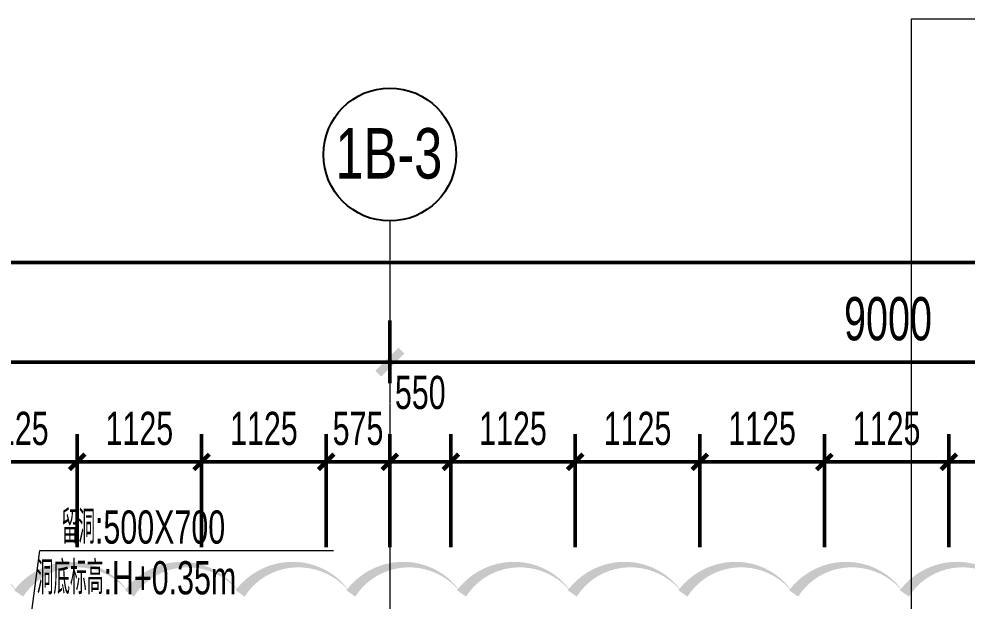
# Model space of a CAD drawing. Header units: millimetres. Extents: x 285006 to 3037698, y -2820855 to 192241.
# Drawn here: x 1069647 to 1078211, y 54810 to 60066 of the extents above; entities that cross this region are included whole.
import ezdxf
from ezdxf.enums import TextEntityAlignment as Align
from ezdxf.xclip import XClip

# ---------------------------------------------------------------- set-up
doc = ezdxf.new("R2010")
doc.units = ezdxf.units.MM
doc.header["$XCLIPFRAME"] = 2
doc.header["$PDMODE"] = 35
doc.header["$PDSIZE"] = -0.1
doc.linetypes.add('ACAD_ISO02W100', pattern=[15, 12, -3])
doc.linetypes.add('GRID-1B-4~RF$0$DOTE', pattern=[2.42, 2, -0.2, 0.02, -0.2])
doc.layers.add('20230731变更修改', color=41, linetype='Continuous')
for name, color, linetype, lineweight in [('A-WALL-TEMP', 2, 'ACAD_ISO02W100', 50), ('DIM-1B-6F$0$A-ANNO-DIMS', 73, 'Continuous', 18), ('GRID-1B-4~RF$0$A-ANNO-GRID', 10, 'GRID-1B-4~RF$0$DOTE', 18), ('GRID-1B-4~RF$0$A-ANNO-GRID-DIMS', 117, 'Continuous', 18), ('GRID-1B-4~RF$0$A-ANNO-SYMB', 4, 'Continuous', 25), ('GRID-1B-4~RF$0$A-ANNO-TEXT', 7, 'Continuous', 25), ('GRID-1B-4~RF$0$A-SHET-TEXT', 7, 'Continuous', 25), ('VERT-IDEN-1B-4F$0$A-ANNO-TEXT', 7, 'Continuous', 25), ('VERT-IDEN-1B-4F$0$A-COND-IDEN-TEXT', 11, 'Continuous', 18), ('索引-1A1B-6F1$0$A-ANNO-BREA', 13, 'Continuous', 18)]:
    doc.layers.add(name, color=color, linetype=linetype, lineweight=lineweight)
doc.styles.add('DIM-1B-6F$0$HYGB2014', font='hygbsz.shx', dxfattribs={"width": 0.7, "bigfont": 'hygbhz.shx'})
doc.styles.add('GRID-1B-4~RF$0$HYGB2014', font='hygbsz.shx', dxfattribs={"width": 0.7, "bigfont": 'hygbhz.shx'})
doc.styles.add('GRID-1B-4~RF$0$STANDARD', font='hygbsz.shx', dxfattribs={"width": 0.7, "bigfont": 'hygbhz.shx'})
doc.styles.add('VERT-IDEN-1B-4F$0$HYGB2014', font='hygbsz.shx', dxfattribs={"width": 0.7, "bigfont": 'hygbhz.shx'})
doc.dimstyles.new('DIM-1B-6F$0$DIMN', dxfattribs={"dimtxt": 300, "dimasz": 100, "dimexe": 250, "dimexo": 300, "dimgap": 0, "dimtad": 0, "dimdec": 0, "dimzin": 0, "dimdsep": 46, "dimtxsty": 'DIM-1B-6F$0$HYGB2014', "dimblk": 'DIM-1B-6F$0$_archtick', "dimcen": 0.09, "dimdle": 150, "dimclrt": 7, "dimazin": 0, "dimtfac": 1, "dimtdec": 0, "dimtix": 1, "dimtmove": 2, "dimatfit": 3, "dimfxl": 1, "dimtvp": 1, "dimtolj": 1, "dimtzin": 0, "dimarcsym": 0})
doc.dimstyles.new('GRID-1B-4~RF$0$HYDIMN150', dxfattribs={"dimscale": 1.5, "dimtxt": 300, "dimasz": 1, "dimexe": 250, "dimexo": 300, "dimgap": 0, "dimtad": 0, "dimdec": 0, "dimzin": 0, "dimdsep": 46, "dimtxsty": 'GRID-1B-4~RF$0$HYGB2014', "dimblk": 'GRID-1B-4~RF$0$_archtick', "dimcen": 0.09, "dimclrt": 7, "dimazin": 0, "dimtfac": 1, "dimtdec": 0, "dimtix": 1, "dimtmove": 2, "dimatfit": 3, "dimfxl": 1, "dimtvp": 1, "dimtolj": 1, "dimtzin": 0, "dimarcsym": 0})

# ---------------------------------------------------------------- blocks, each defined once
blk = doc.blocks.new('索引-1A1B-6F1')
at = {"layer": '索引-1A1B-6F1$0$A-ANNO-BREA'}
for p, q in [((98356847.9, 18775221.4), (98359182.4, 18775221.4)), ((98356847.9, 18765674.3), (98356847.9, 18775221.4))]:
    blk.add_line(p, q, dxfattribs=at)
blk = doc.blocks.new('VERT-IDEN-1B-4F')
at = {"layer": 'VERT-IDEN-1B-4F$0$A-COND-IDEN-TEXT'}
blk.add_lwpolyline([(98348635, 18767872.1), (98348974, 18770422), (98351626.3, 18770422)], dxfattribs=at)
at = {"layer": 'VERT-IDEN-1B-4F$0$A-ANNO-TEXT', "style": 'VERT-IDEN-1B-4F$0$HYGB2014', "width": 0.7}
for s, p in [('留洞:500X700', (98349169.1, 18770633.5)), ('洞底标高:H+0.35m', (98348944.1, 18770175.7))]:
    blk.add_text(s, height=300, dxfattribs=at).set_placement(p, align=Align.MIDDLE_LEFT)
blk = doc.blocks.new('DIM-1B-6F$0$_archtick')
at = {"const_width": 0.4}
blk.add_lwpolyline([(-0.7, -0.7), (0.7, 0.7)], dxfattribs=at)
blk = doc.blocks.new('*D774')
at = {"layer": 'Defpoints', "color": 0, "transparency": 16777216}
for p in [(-38825, 23500), (-39950, 22429.1), (-38825, 22429.1)]:
    blk.add_point(p, dxfattribs=at)
at = {"layer": 'DIM-1B-6F$0$A-ANNO-DIMS', "color": 0, "lineweight": -2, "transparency": 16777216}
for p, q in [((-39950, 22729.1), (-39950, 23750)), ((-38825, 22729.1), (-38825, 23750)), ((-40100, 23500), (-38675, 23500))]:
    blk.add_line(p, q, dxfattribs=at)
at = {"layer": 'DIM-1B-6F$0$A-ANNO-DIMS', "color": 0, "lineweight": -2, "transparency": 16777216, "xscale": 100, "yscale": 100, "zscale": 100, "rotation": 180}
blk.add_blockref('DIM-1B-6F$0$_archtick', (-39950, 23500), dxfattribs=at)
at = {"layer": 'DIM-1B-6F$0$A-ANNO-DIMS', "color": 0, "lineweight": -2, "transparency": 16777216, "xscale": 100, "yscale": 100, "zscale": 100}
blk.add_blockref('DIM-1B-6F$0$_archtick', (-38825, 23500), dxfattribs=at)
at = {"layer": 'DIM-1B-6F$0$A-ANNO-DIMS', "color": 7, "transparency": 16777216, "insert": (-39387.5, 23800), "char_height": 300, "attachment_point": 5, "style": 'DIM-1B-6F$0$HYGB2014'}
blk.add_mtext('\\A1;1125', dxfattribs=at)
blk = doc.blocks.new('*D775')
at = {"layer": 'Defpoints', "color": 0, "transparency": 16777216}
for p in [(-37700, 23500), (-38825, 22429.1), (-37700, 22429.1)]:
    blk.add_point(p, dxfattribs=at)
at = {"layer": 'DIM-1B-6F$0$A-ANNO-DIMS', "color": 0, "lineweight": -2, "transparency": 16777216}
for p, q in [((-38825, 22729.1), (-38825, 23750)), ((-37700, 22729.1), (-37700, 23750)), ((-38975, 23500), (-37550, 23500))]:
    blk.add_line(p, q, dxfattribs=at)
at = {"layer": 'DIM-1B-6F$0$A-ANNO-DIMS', "color": 0, "lineweight": -2, "transparency": 16777216, "xscale": 100, "yscale": 100, "zscale": 100, "rotation": 180}
blk.add_blockref('DIM-1B-6F$0$_archtick', (-38825, 23500), dxfattribs=at)
at = {"layer": 'DIM-1B-6F$0$A-ANNO-DIMS', "color": 0, "lineweight": -2, "transparency": 16777216, "xscale": 100, "yscale": 100, "zscale": 100}
blk.add_blockref('DIM-1B-6F$0$_archtick', (-37700, 23500), dxfattribs=at)
at = {"layer": 'DIM-1B-6F$0$A-ANNO-DIMS', "color": 7, "transparency": 16777216, "insert": (-38262.5, 23800), "char_height": 300, "attachment_point": 5, "style": 'DIM-1B-6F$0$HYGB2014'}
blk.add_mtext('\\A1;1125', dxfattribs=at)
blk = doc.blocks.new('*D776')
at = {"layer": 'Defpoints', "color": 0, "transparency": 16777216}
for p in [(-36575, 23500), (-37700, 22429.1), (-36575, 22429.1)]:
    blk.add_point(p, dxfattribs=at)
at = {"layer": 'DIM-1B-6F$0$A-ANNO-DIMS', "color": 0, "lineweight": -2, "transparency": 16777216}
for p, q in [((-37700, 22729.1), (-37700, 23750)), ((-36575, 22729.1), (-36575, 23750)), ((-37850, 23500), (-36425, 23500))]:
    blk.add_line(p, q, dxfattribs=at)
at = {"layer": 'DIM-1B-6F$0$A-ANNO-DIMS', "color": 0, "lineweight": -2, "transparency": 16777216, "xscale": 100, "yscale": 100, "zscale": 100, "rotation": 180}
blk.add_blockref('DIM-1B-6F$0$_archtick', (-37700, 23500), dxfattribs=at)
at = {"layer": 'DIM-1B-6F$0$A-ANNO-DIMS', "color": 0, "lineweight": -2, "transparency": 16777216, "xscale": 100, "yscale": 100, "zscale": 100}
blk.add_blockref('DIM-1B-6F$0$_archtick', (-36575, 23500), dxfattribs=at)
at = {"layer": 'DIM-1B-6F$0$A-ANNO-DIMS', "color": 7, "transparency": 16777216, "insert": (-37137.5, 23800), "char_height": 300, "attachment_point": 5, "style": 'DIM-1B-6F$0$HYGB2014'}
blk.add_mtext('\\A1;1125', dxfattribs=at)
blk = doc.blocks.new('*D777')
at = {"layer": 'Defpoints', "color": 0, "transparency": 16777216}
for p in [(-36000, 23500), (-36575, 22429.1), (-36000, 22429.1)]:
    blk.add_point(p, dxfattribs=at)
at = {"layer": 'DIM-1B-6F$0$A-ANNO-DIMS', "color": 0, "lineweight": -2, "transparency": 16777216}
for p, q in [((-36575, 22729.1), (-36575, 23750)), ((-36000, 22729.1), (-36000, 23750)), ((-36725, 23500), (-35850, 23500))]:
    blk.add_line(p, q, dxfattribs=at)
at = {"layer": 'DIM-1B-6F$0$A-ANNO-DIMS', "color": 0, "lineweight": -2, "transparency": 16777216, "xscale": 100, "yscale": 100, "zscale": 100, "rotation": 180}
blk.add_blockref('DIM-1B-6F$0$_archtick', (-36575, 23500), dxfattribs=at)
at = {"layer": 'DIM-1B-6F$0$A-ANNO-DIMS', "color": 0, "lineweight": -2, "transparency": 16777216, "xscale": 100, "yscale": 100, "zscale": 100}
blk.add_blockref('DIM-1B-6F$0$_archtick', (-36000, 23500), dxfattribs=at)
at = {"layer": 'DIM-1B-6F$0$A-ANNO-DIMS', "color": 7, "transparency": 16777216, "insert": (-36287.5, 23800), "char_height": 300, "attachment_point": 5, "style": 'DIM-1B-6F$0$HYGB2014'}
blk.add_mtext('\\A1;575', dxfattribs=at)
blk = doc.blocks.new('*D778')
at = {"layer": 'Defpoints', "color": 0, "transparency": 16777216}
for p in [(-35450, 23500), (-36000, 22429.1), (-35450, 22429.1)]:
    blk.add_point(p, dxfattribs=at)
at = {"layer": 'DIM-1B-6F$0$A-ANNO-DIMS', "color": 0, "lineweight": -2, "transparency": 16777216}
for p, q in [((-36000, 22729.1), (-36000, 23750)), ((-35450, 22729.1), (-35450, 23750)), ((-36150, 23500), (-35300, 23500))]:
    blk.add_line(p, q, dxfattribs=at)
at = {"layer": 'DIM-1B-6F$0$A-ANNO-DIMS', "color": 0, "lineweight": -2, "transparency": 16777216, "xscale": 100, "yscale": 100, "zscale": 100, "rotation": 180}
blk.add_blockref('DIM-1B-6F$0$_archtick', (-36000, 23500), dxfattribs=at)
at = {"layer": 'DIM-1B-6F$0$A-ANNO-DIMS', "color": 0, "lineweight": -2, "transparency": 16777216, "xscale": 100, "yscale": 100, "zscale": 100}
blk.add_blockref('DIM-1B-6F$0$_archtick', (-35450, 23500), dxfattribs=at)
at = {"layer": 'DIM-1B-6F$0$A-ANNO-DIMS', "color": 7, "transparency": 16777216, "insert": (-35725, 24125), "char_height": 300, "attachment_point": 5, "style": 'DIM-1B-6F$0$HYGB2014'}
blk.add_mtext('\\A1;550', dxfattribs=at)
blk = doc.blocks.new('*D779')
at = {"layer": 'Defpoints', "color": 0, "transparency": 16777216}
for p in [(-34325, 23500), (-35450, 22429.1), (-34325, 22429.1)]:
    blk.add_point(p, dxfattribs=at)
at = {"layer": 'DIM-1B-6F$0$A-ANNO-DIMS', "color": 0, "lineweight": -2, "transparency": 16777216}
for p, q in [((-35450, 22729.1), (-35450, 23750)), ((-34325, 22729.1), (-34325, 23750)), ((-35600, 23500), (-34175, 23500))]:
    blk.add_line(p, q, dxfattribs=at)
at = {"layer": 'DIM-1B-6F$0$A-ANNO-DIMS', "color": 0, "lineweight": -2, "transparency": 16777216, "xscale": 100, "yscale": 100, "zscale": 100, "rotation": 180}
blk.add_blockref('DIM-1B-6F$0$_archtick', (-35450, 23500), dxfattribs=at)
at = {"layer": 'DIM-1B-6F$0$A-ANNO-DIMS', "color": 0, "lineweight": -2, "transparency": 16777216, "xscale": 100, "yscale": 100, "zscale": 100}
blk.add_blockref('DIM-1B-6F$0$_archtick', (-34325, 23500), dxfattribs=at)
at = {"layer": 'DIM-1B-6F$0$A-ANNO-DIMS', "color": 7, "transparency": 16777216, "insert": (-34887.5, 23800), "char_height": 300, "attachment_point": 5, "style": 'DIM-1B-6F$0$HYGB2014'}
blk.add_mtext('\\A1;1125', dxfattribs=at)
blk = doc.blocks.new('*D780')
at = {"layer": 'Defpoints', "color": 0, "transparency": 16777216}
for p in [(-33200, 23500), (-34325, 22429.1), (-33200, 22429.1)]:
    blk.add_point(p, dxfattribs=at)
at = {"layer": 'DIM-1B-6F$0$A-ANNO-DIMS', "color": 0, "lineweight": -2, "transparency": 16777216}
for p, q in [((-34325, 22729.1), (-34325, 23750)), ((-33200, 22729.1), (-33200, 23750)), ((-34475, 23500), (-33050, 23500))]:
    blk.add_line(p, q, dxfattribs=at)
at = {"layer": 'DIM-1B-6F$0$A-ANNO-DIMS', "color": 0, "lineweight": -2, "transparency": 16777216, "xscale": 100, "yscale": 100, "zscale": 100, "rotation": 180}
blk.add_blockref('DIM-1B-6F$0$_archtick', (-34325, 23500), dxfattribs=at)
at = {"layer": 'DIM-1B-6F$0$A-ANNO-DIMS', "color": 0, "lineweight": -2, "transparency": 16777216, "xscale": 100, "yscale": 100, "zscale": 100}
blk.add_blockref('DIM-1B-6F$0$_archtick', (-33200, 23500), dxfattribs=at)
at = {"layer": 'DIM-1B-6F$0$A-ANNO-DIMS', "color": 7, "transparency": 16777216, "insert": (-33762.5, 23800), "char_height": 300, "attachment_point": 5, "style": 'DIM-1B-6F$0$HYGB2014'}
blk.add_mtext('\\A1;1125', dxfattribs=at)
blk = doc.blocks.new('*D781')
at = {"layer": 'Defpoints', "color": 0, "transparency": 16777216}
for p in [(-32075, 23500), (-33200, 22429.1), (-32075, 22429.1)]:
    blk.add_point(p, dxfattribs=at)
at = {"layer": 'DIM-1B-6F$0$A-ANNO-DIMS', "color": 0, "lineweight": -2, "transparency": 16777216}
for p, q in [((-33200, 22729.1), (-33200, 23750)), ((-32075, 22729.1), (-32075, 23750)), ((-33350, 23500), (-31925, 23500))]:
    blk.add_line(p, q, dxfattribs=at)
at = {"layer": 'DIM-1B-6F$0$A-ANNO-DIMS', "color": 0, "lineweight": -2, "transparency": 16777216, "xscale": 100, "yscale": 100, "zscale": 100, "rotation": 180}
blk.add_blockref('DIM-1B-6F$0$_archtick', (-33200, 23500), dxfattribs=at)
at = {"layer": 'DIM-1B-6F$0$A-ANNO-DIMS', "color": 0, "lineweight": -2, "transparency": 16777216, "xscale": 100, "yscale": 100, "zscale": 100}
blk.add_blockref('DIM-1B-6F$0$_archtick', (-32075, 23500), dxfattribs=at)
at = {"layer": 'DIM-1B-6F$0$A-ANNO-DIMS', "color": 7, "transparency": 16777216, "insert": (-32637.5, 23800), "char_height": 300, "attachment_point": 5, "style": 'DIM-1B-6F$0$HYGB2014'}
blk.add_mtext('\\A1;1125', dxfattribs=at)
blk = doc.blocks.new('*D782')
at = {"layer": 'Defpoints', "color": 0, "transparency": 16777216}
for p in [(-30950, 23500), (-32075, 22429.1), (-30950, 22429.1)]:
    blk.add_point(p, dxfattribs=at)
at = {"layer": 'DIM-1B-6F$0$A-ANNO-DIMS', "color": 0, "lineweight": -2, "transparency": 16777216}
for p, q in [((-32075, 22729.1), (-32075, 23750)), ((-30950, 22729.1), (-30950, 23750)), ((-32225, 23500), (-30800, 23500))]:
    blk.add_line(p, q, dxfattribs=at)
at = {"layer": 'DIM-1B-6F$0$A-ANNO-DIMS', "color": 0, "lineweight": -2, "transparency": 16777216, "xscale": 100, "yscale": 100, "zscale": 100, "rotation": 180}
blk.add_blockref('DIM-1B-6F$0$_archtick', (-32075, 23500), dxfattribs=at)
at = {"layer": 'DIM-1B-6F$0$A-ANNO-DIMS', "color": 0, "lineweight": -2, "transparency": 16777216, "xscale": 100, "yscale": 100, "zscale": 100}
blk.add_blockref('DIM-1B-6F$0$_archtick', (-30950, 23500), dxfattribs=at)
at = {"layer": 'DIM-1B-6F$0$A-ANNO-DIMS', "color": 7, "transparency": 16777216, "insert": (-31512.5, 23800), "char_height": 300, "attachment_point": 5, "style": 'DIM-1B-6F$0$HYGB2014'}
blk.add_mtext('\\A1;1125', dxfattribs=at)
blk = doc.blocks.new('*D783')
at = {"layer": 'Defpoints', "color": 0, "transparency": 16777216}
for p in [(-29825, 23500), (-30950, 22429.1), (-29825, 22429.1)]:
    blk.add_point(p, dxfattribs=at)
at = {"layer": 'DIM-1B-6F$0$A-ANNO-DIMS', "color": 0, "lineweight": -2, "transparency": 16777216}
for p, q in [((-30950, 22729.1), (-30950, 23750)), ((-29825, 22729.1), (-29825, 23750)), ((-31100, 23500), (-29675, 23500))]:
    blk.add_line(p, q, dxfattribs=at)
at = {"layer": 'DIM-1B-6F$0$A-ANNO-DIMS', "color": 0, "lineweight": -2, "transparency": 16777216, "xscale": 100, "yscale": 100, "zscale": 100, "rotation": 180}
blk.add_blockref('DIM-1B-6F$0$_archtick', (-30950, 23500), dxfattribs=at)
at = {"layer": 'DIM-1B-6F$0$A-ANNO-DIMS', "color": 0, "lineweight": -2, "transparency": 16777216, "xscale": 100, "yscale": 100, "zscale": 100}
blk.add_blockref('DIM-1B-6F$0$_archtick', (-29825, 23500), dxfattribs=at)
at = {"layer": 'DIM-1B-6F$0$A-ANNO-DIMS', "color": 7, "transparency": 16777216, "insert": (-30387.5, 23800), "char_height": 300, "attachment_point": 5, "style": 'DIM-1B-6F$0$HYGB2014'}
blk.add_mtext('\\A1;1125', dxfattribs=at)
blk = doc.blocks.new('GRID-1B-4~RF$0$_archtick')
at = {"const_width": 0.5}
blk.add_lwpolyline([(-0.7, -0.7), (0.7, 0.7)], dxfattribs=at)
blk = doc.blocks.new('*D641')
at = {"layer": 'Defpoints', "color": 0, "transparency": 16777216}
for p in [(98352135, 18772122.1), (98343135, 18771481.5), (98352135, 18771481.5)]:
    blk.add_point(p, dxfattribs=at)
at = {"layer": 'GRID-1B-4~RF$0$A-ANNO-GRID-DIMS', "color": 0, "lineweight": -2, "transparency": 16777216}
for p, q in [((98343135, 18771931.5), (98343135, 18772497.1)), ((98352135, 18771931.5), (98352135, 18772497.1)), ((98343135, 18772122.1), (98352135, 18772122.1))]:
    blk.add_line(p, q, dxfattribs=at)
at = {"layer": 'GRID-1B-4~RF$0$A-ANNO-GRID-DIMS', "color": 0, "lineweight": -2, "transparency": 16777216, "xscale": 150, "yscale": 150, "zscale": 150, "rotation": 180}
blk.add_blockref('GRID-1B-4~RF$0$_archtick', (98343135, 18772122.1), dxfattribs=at)
at = {"layer": 'GRID-1B-4~RF$0$A-ANNO-GRID-DIMS', "color": 0, "lineweight": -2, "transparency": 16777216, "xscale": 150, "yscale": 150, "zscale": 150}
blk.add_blockref('GRID-1B-4~RF$0$_archtick', (98352135, 18772122.1), dxfattribs=at)
at = {"layer": 'GRID-1B-4~RF$0$A-ANNO-GRID-DIMS', "color": 7, "lineweight": -3, "transparency": 16777216, "insert": (98347635, 18772512.1), "char_height": 390, "attachment_point": 5, "style": 'GRID-1B-4~RF$0$HYGB2014'}
blk.add_mtext('\\A1;9000', dxfattribs=at)
blk = doc.blocks.new('*D642')
at = {"layer": 'Defpoints', "color": 0, "transparency": 16777216}
for p in [(98361135, 18772122.1), (98352135, 18771481.5), (98361135, 18771481.5)]:
    blk.add_point(p, dxfattribs=at)
at = {"layer": 'GRID-1B-4~RF$0$A-ANNO-GRID-DIMS', "color": 0, "lineweight": -2, "transparency": 16777216}
for p, q in [((98352135, 18771931.5), (98352135, 18772497.1)), ((98361135, 18771931.5), (98361135, 18772497.1)), ((98352135, 18772122.1), (98361135, 18772122.1))]:
    blk.add_line(p, q, dxfattribs=at)
at = {"layer": 'GRID-1B-4~RF$0$A-ANNO-GRID-DIMS', "color": 0, "lineweight": -2, "transparency": 16777216, "xscale": 150, "yscale": 150, "zscale": 150, "rotation": 180}
blk.add_blockref('GRID-1B-4~RF$0$_archtick', (98352135, 18772122.1), dxfattribs=at)
at = {"layer": 'GRID-1B-4~RF$0$A-ANNO-GRID-DIMS', "color": 0, "lineweight": -2, "transparency": 16777216, "xscale": 150, "yscale": 150, "zscale": 150}
blk.add_blockref('GRID-1B-4~RF$0$_archtick', (98361135, 18772122.1), dxfattribs=at)
at = {"layer": 'GRID-1B-4~RF$0$A-ANNO-GRID-DIMS', "color": 7, "lineweight": -3, "transparency": 16777216, "insert": (98356635, 18772512.1), "char_height": 390, "attachment_point": 5, "style": 'GRID-1B-4~RF$0$HYGB2014'}
blk.add_mtext('\\A1;9000', dxfattribs=at)
blk = doc.blocks.new('*D648')
at = {"layer": 'Defpoints', "color": 0, "transparency": 16777216}
for p in [(98388135, 18773022.1), (98334135, 18771781.5), (98388135, 18771781.5)]:
    blk.add_point(p, dxfattribs=at)
at = {"layer": 'GRID-1B-4~RF$0$A-ANNO-GRID-DIMS', "color": 0, "lineweight": -2, "transparency": 16777216}
for p, q in [((98334135, 18772231.5), (98334135, 18773397.1)), ((98388135, 18772231.5), (98388135, 18773397.1)), ((98334135, 18773022.1), (98388135, 18773022.1))]:
    blk.add_line(p, q, dxfattribs=at)
at = {"layer": 'GRID-1B-4~RF$0$A-ANNO-GRID-DIMS', "color": 0, "lineweight": -2, "transparency": 16777216, "xscale": 150, "yscale": 150, "zscale": 150, "rotation": 180}
blk.add_blockref('GRID-1B-4~RF$0$_archtick', (98334135, 18773022.1), dxfattribs=at)
at = {"layer": 'GRID-1B-4~RF$0$A-ANNO-GRID-DIMS', "color": 0, "lineweight": -2, "transparency": 16777216, "xscale": 150, "yscale": 150, "zscale": 150}
blk.add_blockref('GRID-1B-4~RF$0$_archtick', (98388135, 18773022.1), dxfattribs=at)
at = {"layer": 'GRID-1B-4~RF$0$A-ANNO-GRID-DIMS', "color": 7, "lineweight": -3, "transparency": 16777216, "insert": (98362602.1, 18773412.1), "char_height": 390, "attachment_point": 5, "style": 'GRID-1B-4~RF$0$HYGB2014'}
blk.add_mtext('\\A1;54000', dxfattribs=at)
blk = doc.blocks.new('GRID-1B-4~RF$0$_axiso')
blk.add_circle((0, 0), 0.5)
at = {"layer": 'GRID-1B-4~RF$0$A-SHET-TEXT', "style": 'GRID-1B-4~RF$0$STANDARD', "width": 2.471841}
blk.add_attdef('A', text='', height=0.38, dxfattribs=at).set_placement((-0.4101, -0.1809), (0.395, -0.1809), align=Align.FIT)
blk = doc.blocks.new('GRID-1B-4~RF')
at = {"layer": 'GRID-1B-4~RF$0$A-ANNO-GRID', "ltscale": 1.5}
blk.add_line((98352135, 18773397.1), (98352135, 18742447.1), dxfattribs=at)
at = {"layer": 'GRID-1B-4~RF$0$A-ANNO-SYMB'}
ref = blk.add_blockref('GRID-1B-4~RF$0$_axiso', (98352135, 18773997.1), dxfattribs=dict(at, xscale=1200, yscale=1200))
ref.add_attrib('A', '1B-3', dxfattribs={"layer": 'GRID-1B-4~RF$0$A-ANNO-TEXT', "height": 456, "style": 'GRID-1B-4~RF$0$HYGB2014', "width": 0.577833}).set_placement((98351642.9, 18773780.1), (98352609, 18773780.1), align=Align.FIT)
at = {"layer": 'GRID-1B-4~RF$0$A-ANNO-GRID-DIMS', "color": 117, "lineweight": -3}
dim = blk.add_linear_dim(base=(98388135, 18773022.1), p1=(98334135, 18771781.5), p2=(98388135, 18771781.5), dimstyle='GRID-1B-4~RF$0$HYDIMN150', override={"dimtxt": 260, "dimasz": 100}, dxfattribs=at)
dim.commit()
dim.dimension.update_dxf_attribs({"geometry": '*D648', "text_midpoint": (98362602.1, 18773412.1), "dimtype": 128})
for base, p1, p2, picture, middle in [((98352135, 18772122.1), (98343135, 18771481.5), (98352135, 18771481.5), '*D641', (98347635, 18772512.1)), ((98361135, 18772122.1), (98352135, 18771481.5), (98361135, 18771481.5), '*D642', (98356635, 18772512.1))]:
    dim = blk.add_linear_dim(base=base, p1=p1, p2=p2, dimstyle='GRID-1B-4~RF$0$HYDIMN150', override={"dimtxt": 260, "dimasz": 100}, dxfattribs=at)
    dim.commit()
    dim.dimension.update_dxf_attribs({"geometry": picture, "text_midpoint": middle})
blk = doc.blocks.new('A$C6D7E459B')
at = {"layer": '20230731变更修改'}
blk.add_lwpolyline([(-30352.6, 22311.8, 0, 100, 0.520567), (-31352.6, 22311.8, 0, 100, 0.520567), (-32352.6, 22311.8, 0, 100, 0.520567), (-33352.6, 22311.8, 0, 100, 0.520567), (-34352.6, 22311.8, 0, 100, 0.520567), (-35352.6, 22311.8, 0, 100, 0.520567), (-36352.6, 22311.8, 0, 100, 0.520567), (-37352.6, 22311.8, 0, 100, 0.520567), (-38352.6, 22311.8, 0, 100, 0.520567), (-39352.6, 22311.8, 0, 100, 0.520567), (-40352.6, 22311.8, 0, 100, 0.520567), (-41352.6, 22311.8, 0, 100, 0.520567), (-42352.6, 22311.8, 0, 100, 0.520567), (-43352.6, 22311.8, 0, 100, 0.520567), (-44352.6, 22311.8, 0, 100, 0.520567), (-45352.6, 22311.8, 0, 100, 0.520567), (-46352.6, 22311.8, 0, 100, 0.520567), (-47352.6, 22311.8, 0, 100, 0.520567), (-48352.6, 22311.8, 0, 100, 0.520567), (-49352.6, 22311.8, 0, 100, 0.520567)], format="xyseb", dxfattribs=at)
ref = blk.add_blockref('索引-1A1B-6F1', (-98388135, -18747722.1))
XClip(ref).set_block_clipping_path([(98319735.0140507817, 18739922.1058121212), (98398410.0140506476, 18781972.1058121212)])
for name in ['GRID-1B-4~RF', 'VERT-IDEN-1B-4F']:
    blk.add_blockref(name, (-98388135, -18747722.1))
at = {"layer": 'DIM-1B-6F$0$A-ANNO-DIMS'}
dim = blk.add_linear_dim(base=(-35450, 23500), p1=(-36000, 22429.1), p2=(-35450, 22429.1), angle=0, dimstyle='DIM-1B-6F$0$DIMN', dxfattribs=at)
dim.commit()
dim.dimension.update_dxf_attribs({"geometry": '*D778', "text_midpoint": (-35725, 24125), "dimtype": 129})
for p1, p2, picture, middle in [((-39950, 22429.1), (-38825, 22429.1), '*D774', (-39387.5, 23800)), ((-38825, 22429.1), (-37700, 22429.1), '*D775', (-38262.5, 23800)), ((-37700, 22429.1), (-36575, 22429.1), '*D776', (-37137.5, 23800)), ((-36575, 22429.1), (-36000, 22429.1), '*D777', (-36287.5, 23800)), ((-35450, 22429.1), (-34325, 22429.1), '*D779', (-34887.5, 23800)), ((-34325, 22429.1), (-33200, 22429.1), '*D780', (-33762.5, 23800)), ((-33200, 22429.1), (-32075, 22429.1), '*D781', (-32637.5, 23800)), ((-32075, 22429.1), (-30950, 22429.1), '*D782', (-31512.5, 23800)), ((-30950, 22429.1), (-29825, 22429.1), '*D783', (-30387.5, 23800))]:
    dim = blk.add_aligned_dim(p1=p1, p2=p2, distance=1070.9, dimstyle='DIM-1B-6F$0$DIMN', dxfattribs=at)
    dim.commit()
    dim.dimension.update_dxf_attribs({"geometry": picture, "text_midpoint": middle})

msp = doc.modelspace()

# ---------------------------------------------------------------- block references
at = {"layer": 'A-WALL-TEMP'}
msp.add_blockref('A$C6D7E459B', (1108997.1, 32566.3), dxfattribs=at)

doc.saveas('drawing.dxf')
